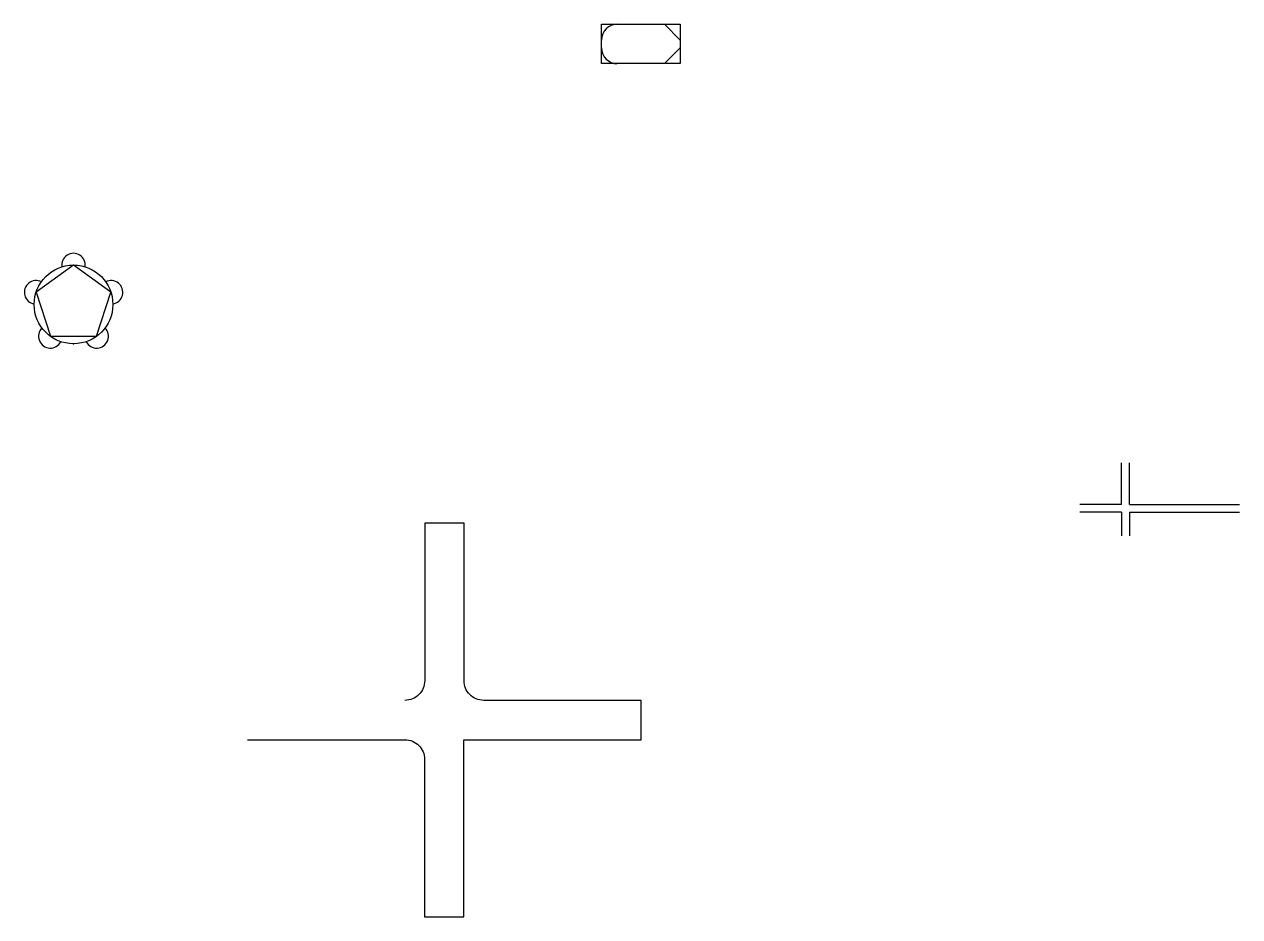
# Model space of a CAD drawing. Header units: millimetres. Extents: x 62 to 216, y 23 to 136.
import ezdxf

# ---------------------------------------------------------------- set-up
doc = ezdxf.new("R2010")
doc.units = ezdxf.units.MM
doc.header["$MEASUREMENT"] = 0
doc.layers.get('0').update_dxf_attribs({"true_color": 0xc2ced6})

msp = doc.modelspace()

# ---------------------------------------------------------------- linework, layer by layer
for p, q in [((134.97, 135.89), (144.97, 135.89)), ((134.97, 130.89), (134.97, 135.89)), ((142.97, 135.89), (144.97, 133.89)), ((144.97, 135.89), (144.97, 130.89)), ((144.97, 132.89), (142.97, 130.89)), ((144.97, 130.89), (134.97, 130.89)), ((201.06, 74.89), (201.06, 80.19)), ((202.06, 74.89), (202.06, 80.19)), ((201.06, 74.89), (195.73, 74.89)), ((202.06, 74.89), (206.06, 74.89)), ((206.06, 74.89), (216.06, 74.89)), ((201.06, 73.89), (195.73, 73.89)), ((201.06, 73.89), (201.06, 70.9)), ((202.06, 73.89), (206.06, 73.89)), ((202.06, 73.89), (202.06, 70.9)), ((206.06, 73.89), (216.06, 73.89))]:
    msp.add_line(p, q)
msp.add_lwpolyline([(67.88, 105.3), (63.13, 101.84), (64.94, 96.25), (70.82, 96.25), (72.64, 101.84)], close=True)
msp.add_lwpolyline([(90, 44.99), (110, 44.99, -0.414655), (112.48, 42.51), (112.48, 22.51), (117.48, 22.51), (117.48, 45), (140, 45), (140, 50), (120, 50, -0.414657), (117.5, 52.5), (117.5, 72.5), (112.5, 72.5), (112.5, 52.5, -0.414236), (110, 50, -2.070647)], format="xyb")
msp.add_circle((67.88, 100.3), 5)
for centre, radius, start, end in [((136.97, 133.89), 2, 90, 180), ((136.97, 132.89), 2, 180, 270), ((67.88, 105.3), 1.5, 351.3731, 188.6269), ((63.13, 101.84), 1.5, 63.3731, 260.6269), ((72.64, 101.84), 1.5, 279.3731, 116.6269), ((64.94, 96.25), 1.5, 135.3731, 332.6269), ((70.82, 96.25), 1.5, 207.3731, 44.6269)]:
    msp.add_arc(centre, radius, start, end)
for p in [(67.88, 105.3), (67.88, 95.3)]:
    msp.add_point(p)

doc.saveas('drawing.dxf')
